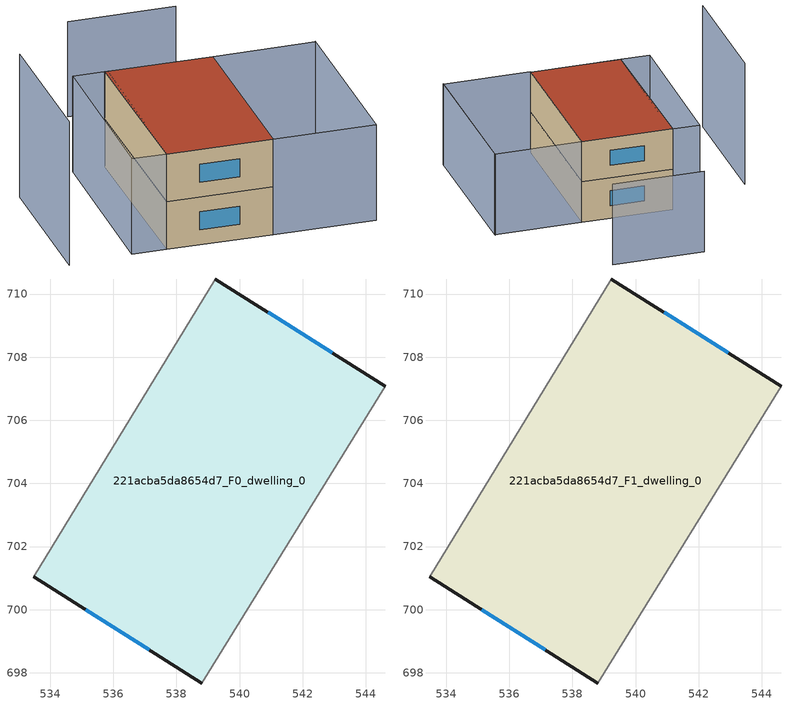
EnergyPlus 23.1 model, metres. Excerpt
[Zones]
221acba5da8654d7_F0_dwelling_0
 floor ground (EU_floor_Construction): 544.62,707.07 538.8,697.68 533.47,701.04 539.23,710.48 z0
 wall outside (EU_wall_Construction): 544.62,707.07 539.23,710.48 / 533.47,701.04 538.8,697.68 z0:3
 wall adiabatic (EU_wall_Construction): 539.23,710.48 533.47,701.04 / 538.8,697.68 544.62,707.07 z0:3
 window (EU_Window_Construction): 542.94,708.13 540.91,709.42 / 535.13,699.99 537.14,698.72 z0.93:2.07
221acba5da8654d7_F1_dwelling_0
 floor to 221acba5da8654d7_F0_dwelling_0 (EU_floor_Construction): 544.62,707.07 538.8,697.68 533.47,701.04 539.23,710.48 z3
 wall outside (EU_wall_Construction): 544.62,707.07 539.23,710.48 / 533.47,701.04 538.8,697.68 z3:6
 wall adiabatic (EU_wall_Construction): 539.23,710.48 533.47,701.04 / 538.8,697.68 544.62,707.07 z3:6
 window (EU_Window_Construction): 542.94,708.13 540.91,709.42 / 535.13,699.99 537.14,698.72 z3.93:5.07
 roof outside (EU_roof_Construction): 538.8,697.68 544.62,707.07 539.23,710.48 533.47,701.04 z6
shading: 543.94,694.4 549.83,703.9 / 548.19,712.83 542.75,716.2 / 549.81,703.86 543.96,694.42 / 543.96,694.42 538.78,697.63 / 538.78,697.63 544.62,707.07 / 544.62,707.07 549.81,703.86 / 531.74,702.14 537.64,711.48 / 537.64,711.48 539.37,710.39 / 539.37,710.39 533.47,701.04 / 533.47,701.04 531.74,702.14 z0:6; 533.2,711.66 528.42,703.95 z0:9
[Building]
EU S2 Campaign: North Axis=0; Terrain=City; Solar Distribution=FullExterior
[Site:Location]
Montreal-Trudeau.Intl.AP: Latitude=45.4667; Longitude=-73.75; Time Zone=-5; Elevation=36
[SizingPeriod:WeatherFileDays]
AnnualSizingPeriod: Begin Month=1; Begin Day of Month=1; End Month=12; End Day of Month=31; Day of Week for Start Day=Monday; Use Weather File Daylight Saving Period=No; Use Weather File Rain and Snow Indicators=No
[MATERIAL]
EU_InternalMass_Material: Roughness=MediumRough; Thickness=0.1; Conductivity=1; Density=1800; Specific Heat=900; Thermal Absorptance=0.9; Solar Absorptance=0.7; Visible Absorptance=0.7
[MATERIAL:NOMASS] Roughness=MediumRough; Thermal Absorptance=0.9; Solar Absorptance=0.7; Visible Absorptance=0.7
Name | Thermal Resistance
EU_wall_NoMass; EU_floor_NoMass | 1.36485
EU_roof_NoMass | 2.55992
[WINDOWMATERIAL:SIMPLEGLAZINGSYSTEM]
EU_Window_SimpleGlazing: UFactor=3.92339; Solar Heat Gain Coefficient=0.8; Visible Transmittance=0.8
[CONSTRUCTION]
EU_wall_Construction: EU_wall_NoMass
EU_roof_Construction: EU_roof_NoMass
EU_floor_Construction: EU_floor_NoMass
EU_Window_Construction: EU_Window_SimpleGlazing
EU_InternalMass_Construction: EU_InternalMass_Material
[ZONE] Type=1; Multiplier=1; Ceiling Height=autocalculate; Floor Area=autocalculate; Part of Total Floor Area=Yes
Name | Volume
221acba5da8654d7_F0_dwelling_0 | 210.209
221acba5da8654d7_F1_dwelling_0 | 210.21
[INTERNALMASS] Construction=EU_InternalMass_Construction; Surface Area=70.0697
Name | Zone or ZoneList
221acba5da8654d7_F0_dwelling_0_EU_InternalMass | 221acba5da8654d7_F0_dwelling_0
221acba5da8654d7_F1_dwelling_0_EU_InternalMass | 221acba5da8654d7_F1_dwelling_0
[OTHEREQUIPMENT] Fuel Type=Electricity; Design Level Calculation Method=Watts/Area; Power per Zone Floor Area=1; Fraction Latent=0; Fraction Radiant=0; Fraction Lost=0; Carbon Dioxide Generation Rate=0; EndUse Subcategory=EU_Step8_InternalGains
Name | Zone or ZoneList or Space or SpaceList | Schedule
EU_Step8_InternalGain_221acba5da8654d7_F0_dwelling_0_f000 | 221acba5da8654d7_F0_dwelling_0 | EU_Step8_GainSchedule_221acba5da8654d7_F0_dwelling_0_f000
EU_Step8_InternalGain_221acba5da8654d7_F1_dwelling_0_f000 | 221acba5da8654d7_F1_dwelling_0 | EU_Step8_GainSchedule_221acba5da8654d7_F1_dwelling_0_f000
[ZONEVENTILATION:DESIGNFLOWRATE] Schedule=EU_AlwaysOn; Design Flow Rate Calculation Method=AirChanges/Hour; Air Changes per Hour=0.860309; Ventilation Type=Natural; Fan Pressure Rise=0; Fan Total Efficiency=1; Constant Term Coefficient=1; Temperature Term Coefficient=0; Velocity Term Coefficient=0; Velocity Squared Term Coefficient=0; Minimum Indoor Temperature=-100; Maximum Indoor Temperature=100; Delta Temperature=-100; Minimum Outdoor Temperature=-100; Maximum Outdoor Temperature=100; Maximum Wind Speed=40
Name | Zone or ZoneList or Space or SpaceList
EU_ConstantAir_221acba5da8654d7_F0_dwelling_0 | 221acba5da8654d7_F0_dwelling_0
EU_ConstantAir_221acba5da8654d7_F1_dwelling_0 | 221acba5da8654d7_F1_dwelling_0
[HVACTEMPLATE:THERMOSTAT] Constant Heating Setpoint=20; Constant Cooling Setpoint=50
EU_HeatOnly_221acba5da8654d7_F0_dwelling_0; EU_HeatOnly_221acba5da8654d7_F1_dwelling_0
[HVACTEMPLATE:ZONE:IDEALLOADSAIRSYSTEM] System Availability Schedule=EU_AlwaysOn; Maximum Heating Supply Air Temperature=50; Minimum Cooling Supply Air Temperature=13; Maximum Heating Supply Air Humidity Ratio=0.0156; Minimum Cooling Supply Air Humidity Ratio=0.0077; Heating Limit=NoLimit; Cooling Limit=NoLimit; Heating Availability Schedule=EU_AlwaysOn; Cooling Availability Schedule=EU_CoolingOff; Dehumidification Control Type=ConstantSensibleHeatRatio; Cooling Sensible Heat Ratio=0.7; Dehumidification Setpoint=60; Humidification Control Type=None; Humidification Setpoint=30; Outdoor Air Method=None; Outdoor Air Flow Rate per Person=0.00944; Outdoor Air Flow Rate per Zone Floor Area=0; Outdoor Air Flow Rate per Zone=0; Demand Controlled Ventilation Type=None; Outdoor Air Economizer Type=NoEconomizer; Heat Recovery Type=None; Sensible Heat Recovery Effectiveness=0.7; Latent Heat Recovery Effectiveness=0.65
Name | Template Thermostat
221acba5da8654d7_F0_dwelling_0 | EU_HeatOnly_221acba5da8654d7_F0_dwelling_0
221acba5da8654d7_F1_dwelling_0 | EU_HeatOnly_221acba5da8654d7_F1_dwelling_0
[SIZING:ZONE] Zone Cooling Design Supply Air Temperature Input Method=SupplyAirTemperature; Zone Cooling Design Supply Air Temperature=13; Zone Heating Design Supply Air Temperature Input Method=SupplyAirTemperature; Zone Heating Design Supply Air Temperature=50; Zone Cooling Design Supply Air Humidity Ratio=0.008; Zone Heating Design Supply Air Humidity Ratio=0.008; Cooling Design Air Flow Method=DesignDay; Cooling Design Air Flow Rate=0; Cooling Minimum Air Flow per Zone Floor Area=0.000762; Cooling Minimum Air Flow=0; Cooling Minimum Air Flow Fraction=0.2; Heating Design Air Flow Method=DesignDay; Heating Design Air Flow Rate=0; Heating Maximum Air Flow per Zone Floor Area=0.002032; Heating Maximum Air Flow=0.141576; Heating Maximum Air Flow Fraction=0.3; Account for Dedicated Outdoor Air System=No; Dedicated Outdoor Air System Control Strategy=NeutralSupplyAir; Dedicated Outdoor Air Low Setpoint Temperature for Design=autosize; Dedicated Outdoor Air High Setpoint Temperature for Design=autosize; Zone Load Sizing Method=Sensible Load Only No Latent Load; Zone Latent Cooling Design Supply Air Humidity Ratio Input Method=HumidityRatioDifference; Zone Cooling Design Supply Air Humidity Ratio Difference=0.005; Zone Latent Heating Design Supply Air Humidity Ratio Input Method=HumidityRatioDifference; Zone Humidification Design Supply Air Humidity Ratio Difference=0.005
221acba5da8654d7_F0_dwelling_0; 221acba5da8654d7_F1_dwelling_0
[SCHEDULE:CONSTANT]
Name | Hourly Value
EU_AlwaysOn | 1
EU_CoolingOff | 0
[SCHEDULE:FILE] Column Number=1; Rows to Skip at Top=0; Number of Hours of Data=8760; Column Separator=Comma; Interpolate to Timestep=No; Minutes per Item=60; Adjust Schedule for Daylight Savings=Yes
Name | File
EU_Step8_GainSchedule_221acba5da8654d7_F0_dwelling_0_f000 | ../../schedules/221acba5da8654d7/221acba5da8654d7_F0_dwelling_0_f000_gain.csv
EU_Step8_GainSchedule_221acba5da8654d7_F1_dwelling_0_f000 | ../../schedules/221acba5da8654d7/221acba5da8654d7_F1_dwelling_0_f000_gain.csv
